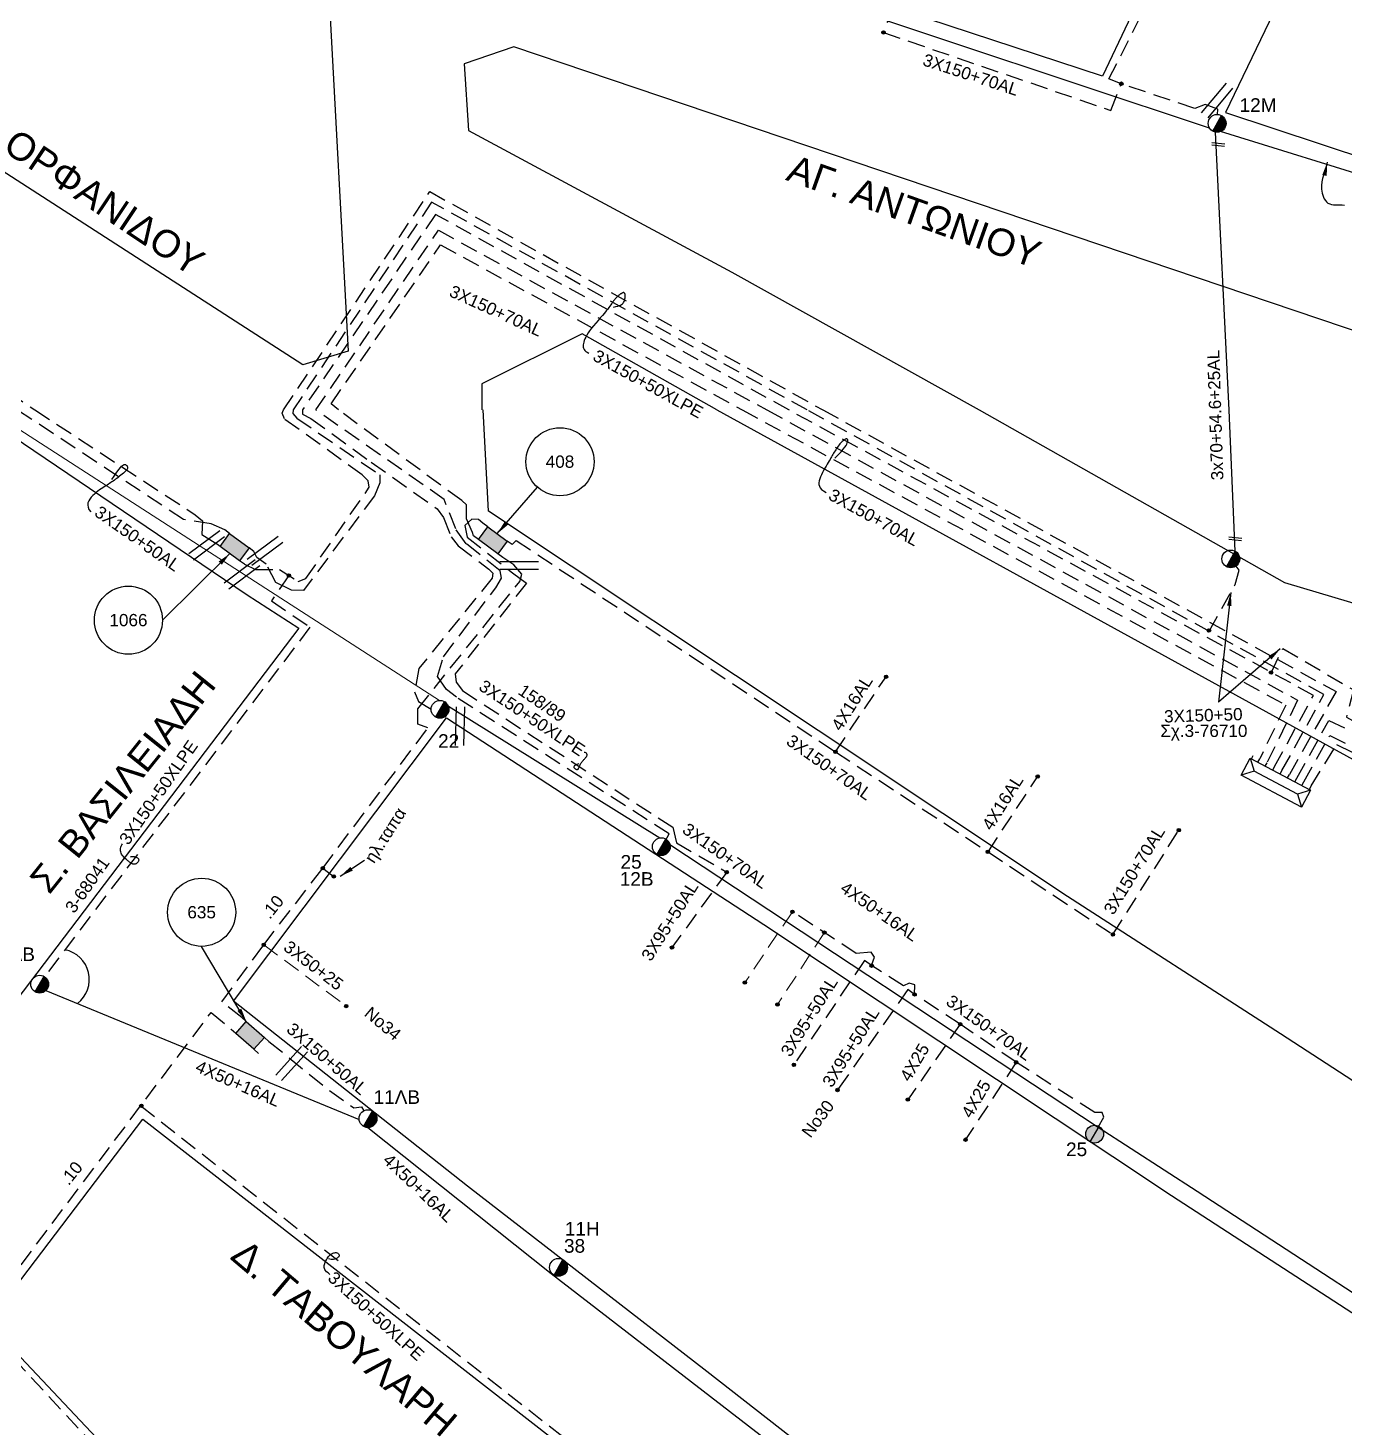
# Model space of a CAD drawing. Header units: millimetres. Extents: x 800 to 1929, y 264 to 786.
# Drawn here: x 1188.1 to 1284.8, y 322.1 to 425 of the extents above; entities that cross this region are included whole.
import ezdxf

# ---------------------------------------------------------------- set-up
doc = ezdxf.new("R2010")
doc.units = ezdxf.units.MM
doc.linetypes.add('DASHED', pattern=[19.05, 12.7, -6.35])
for name, color, linetype in [('Link Box 4 Διευθύνσεων', 7, 'Continuous'), ('Γέφυρες Εναέριου Δικτύου', 7, 'Continuous'), ('Γυμνά εναέρια ΧΤ και ΦΟΠ (3Φ)   4x50+16AL', 7, 'Continuous'), ('Επιγραφές - Σχήματα', 7, 'Continuous'), ('Καλώδια ΧΤ   3x150+50AL', 7, 'DASHED'), ('Καλώδια ΧΤ   3x150+50AL XLPE', 7, 'DASHED'), ('Καλώδια ΧΤ   3x150+70AL', 7, 'DASHED'), ('Καλώδια ΧΤ   3x150AL+50CU', 7, 'DASHED'), ('Καλώδια ΧΤ   3x95+50CU', 7, 'DASHED'), ('Μηχανική τομή', 7, 'Continuous'), ('Στύλος Ξύλινος', 7, 'Continuous'), ('Στύλος Ξύλινος @ 1', 7, 'Continuous'), ('Στύλος ΦΜ', 7, 'Continuous'), ('Στύλος ΦΜ @ 1', 7, 'Continuous'), ('Συνδέσεις', 7, 'Continuous'), ('Συνεστραμμένα ΧΤ   3x70+54.6+25 AL', 7, 'SYN_LINE'), ('Τομή', 7, 'Continuous'), ('Υποσταθμός πόλεως', 7, 'Continuous'), ('Υπόβαθρο ΔΕΗ', 7, 'Continuous'), ('Υπόγεια Καλώδια Δικτύου ΧΤ   .10', 7, 'DASHED'), ('Υπόγεια καλώδια Δικτύου ΧΤ και Παρ. ΧΤ - 3X150+70 AL', 7, 'DASHED'), ('Υπόγεια καλώδια Παροχών ΧΤ   4x16AL', 7, 'DASHED'), ('Υπόγεια καλώδια Παροχών ΧΤ   4x25', 7, 'DASHED')]:
    doc.layers.add(name, color=color, linetype=linetype)
doc.layers.add('Άγνωστα', color=7, linetype='Continuous', lineweight=5)
doc.styles.get("Standard").update_dxf_attribs({"font": 'arial.ttf'})
doc.linetypes.add('SYN_LINE', pattern='A,0.5,-0.0001,["/\\/\\/\\/",Standard,S=0.1,R=0,X=0,Y=-0.05],-0.25', length=0.7501)
doc.dimstyles.new('ISO-25', dxfattribs={"dimtxt": 2.5, "dimasz": 1, "dimexe": 1.25, "dimexo": 0.625, "dimtad": 1, "dimtxsty": 'Standard', "dimcen": 2.5, "dimadec": 0, "dimazin": 0, "dimtfac": 1, "dimtmove": 0, "dimatfit": 3, "dimfxl": 1.25, "dimarcsym": 0})

# ---------------------------------------------------------------- blocks, each defined once
blk = doc.blocks.new('*U37')
at = {"layer": 'Συνδέσεις', "linetype": 'SYN_LINE', "ltscale": 40}
blk.add_hatch(color=256, dxfattribs=at).paths.add_polyline_path([(0.5, -0.01, 1), (-0.5, -0.01, 1)])
at = {"layer": 'Συνδέσεις'}
blk.add_circle((0, -0.01), 0.5, dxfattribs=at)
blk = doc.blocks.new('ΥΠΑΡΧΩΝ ΤΣΙΜΕΝΤΕΝΙΟΣ ΣΤΥΛΟΣ')
at = {"layer": 'Στύλος ΦΜ'}
blk.add_hatch(color=256, dxfattribs=at).paths.add_polyline_path([(-1.29, -2.28, 0.574793), (2.62, 0, 0.268822), (1.3, 2.27)])
blk.add_line((-1.29, -2.28), (1.3, 2.27), dxfattribs=at)
blk.add_circle((0, 0), 2.62, dxfattribs=at)
at = {"layer": 'Στύλος ΦΜ', "flags": 4}
for tag, p in [('ΑΡΙΘΜΟΣ', (-4.68, 8.05)), ('ΤΥΠΟΣ', (-4.91, 3.03))]:
    blk.add_attdef(tag, p, '', height=4, dxfattribs=at)
blk = doc.blocks.new('ΤΟΜΗ')
at = {"layer": 'Τομή', "ltscale": 40}
for p, q in [((-5.68, 0), (5.68, 0)), ((5.68, -2.33), (-5.68, -2.33))]:
    blk.add_line(p, q, dxfattribs=at)
blk = doc.blocks.new('LINK BOX 4 ΑΝΑΧΩΡΗΣΕΩΝ')
at = {"layer": 'Link Box 4 Διευθύνσεων', "ltscale": 40}
blk.add_hatch(color=256, dxfattribs=at).paths.add_polyline_path([(-3.54, 0), (-3.54, -4.67), (3.54, -4.67), (3.54, 0)])
for p, q in [((-3.54, 0), (-5.33, 0)), ((5.33, 0), (3.54, 0)), ((-3.54, -4.67), (-5.33, -4.67)), ((5.33, -4.67), (3.54, -4.67))]:
    blk.add_line(p, q, dxfattribs=at)
blk.add_lwpolyline([(-3.54, -4.67), (-3.54, 0), (3.54, 0), (3.54, -4.67)], close=True, dxfattribs=at)
blk = doc.blocks.new('ΥΠΑΡΧΩΝ ΞΥΛΙΝΟΣ ΣΤΥΛΟΣ')
at = {"layer": 'Στύλος Ξύλινος'}
h = blk.add_hatch(color=7, dxfattribs=at)
h.paths.add_polyline_path([(-2.62, 0, 0.270008), (-1.29, -2.28), (1.3, 2.27, 0.576266)])
h.paths.add_polyline_path([(-1.29, -2.28, 0.574793), (2.62, 0, 0.268822), (1.3, 2.27)])
at = {"layer": 'Στύλος Ξύλινος', "color": 7}
blk.add_line((-1.29, -2.28), (1.3, 2.27), dxfattribs=at)
blk.add_circle((0, 0), 2.62, dxfattribs=at)
at = {"layer": 'Στύλος Ξύλινος', "flags": 4}
for tag, p in [('ΑΡΙΘΜΟΣ', (-4.91, 8.6)), ('ΤΥΠΟΣ', (-4.85, 3.39))]:
    blk.add_attdef(tag, p, '', height=4, dxfattribs=at)
blk = doc.blocks.new('ΜΗΧΑΝΙΚΗ ΤΟΜΗ')
at = {"layer": 'Μηχανική τομή', "ltscale": 40}
for p, q in [((-1.89, 0.78), (1.89, 0.78)), ((1.89, 0), (-1.89, 0))]:
    blk.add_line(p, q, dxfattribs=at)
blk = doc.blocks.new('ΥΠΟΣΤΑΘΜΟΣ ΠΟΛΕΩΣ 9 ΑΝΑΧΩΡΗΣΕΩΝ')
at = {"layer": 'Υποσταθμός πόλεως', "ltscale": 40}
for p, q in [((-9.63, -2.82), (-9.63, -4)), ((-7.12, -2.82), (-7.12, -4)), ((-4.84, -2.82), (-4.84, -4)), ((-2.36, -2.82), (-2.36, -4)), ((0.09, -2.82), (0.09, -4)), ((2.55, -2.82), (2.55, -4)), ((5.02, -2.82), (5.02, -4)), ((7.48, -2.82), (7.48, -4)), ((9.61, -2.82), (9.61, -4))]:
    blk.add_line(p, q, dxfattribs=at)
blk.add_lwpolyline([(-10.02, 2.82), (10.02, 2.82), (10.02, -2.82), (-10.02, -2.82)], close=True, dxfattribs=at)
for points in [[(-7.21, 0), (-10.02, 2.82)], [(-10.02, -2.82), (-7.21, 0)], [(-7.21, 0), (7.21, 0)], [(7.21, 0), (10.02, 2.82)], [(10.02, -2.82), (7.21, 0)]]:
    blk.add_lwpolyline(points, dxfattribs=at)
at = {"layer": 'Υποσταθμός πόλεως', "linetype": 'SYN_LINE', "ltscale": 40, "flags": 1}
for tag, p in [('ΜΕΤΑΣΧΗΜΑΤΙΣΜΟΣ', (10.79, 1.71)), ('ΙΣΧΥΣ', (10.77, -1.08)), ('ΑΡΙΘΜΟΣ', (10.89, -3.8))]:
    blk.add_attdef(tag, p, '', height=1.8, dxfattribs=at)

msp = doc.modelspace()

# ---------------------------------------------------------------- linework, layer by layer
at = {"layer": 'Άγνωστα', "color": 173}
msp.add_lwpolyline([(1218.358, 375.574), (1185.247, 396.904), (1172.635, 405.46), (1170.682, 406.785)], dxfattribs=at)
at = {"layer": 'Άγνωστα', "color": 1, "linetype": 'DASHED', "ltscale": 0.1}
for points in [[(1244.27, 360.055), (1240.752, 354.818)], [(1246.617, 358.527), (1243.176, 353.246)]]:
    msp.add_lwpolyline(points, dxfattribs=at)
at = {"layer": 'Άγνωστα', "color": 2, "linetype": 'DASHED', "ltscale": 0.1}
msp.add_lwpolyline([(1205.446, 357.628), (1211.504, 353.131)], dxfattribs=at)
at = {"layer": 'Γέφυρες Εναέριου Δικτύου'}
msp.add_arc((1190.404, 355.077), 2.235, 307.80713, 78.4379, dxfattribs=at)
at = {"layer": 'Γυμνά εναέρια ΧΤ και ΦΟΠ (3Φ)   4x50+16AL', "color": 151, "linetype": 'DASHED', "ltscale": 0.1}
msp.add_lwpolyline([(1146.253, 425.317, -0.3327139), (1147.035, 425.55), (1152.087, 422.054, -0.3881398), (1151.902, 421.16), (1159.299, 416.21), (1168.335, 410.45), (1178.816, 403.527), (1188.646, 396.904), (1200.419, 389.212), (1200.953, 388.767), (1200.912, 387.753), (1201.89, 387.151)], format="xyb", dxfattribs=at)
at = {"layer": 'Γυμνά εναέρια ΧΤ και ΦΟΠ (3Φ)   4x50+16AL', "color": 173, "linetype": 'DASHED', "ltscale": 0.1}
msp.add_lwpolyline([(1202.582, 388.091), (1201.586, 388.545), (1199.555, 388.859), (1187.355, 396.904), (1179.939, 401.583), (1171.513, 407.139), (1171.417, 407.885), (1170.724, 408.371), (1169.788, 408.288), (1169.141, 407.795), (1168.818, 407.075), (1169.029, 406.778), (1169.389, 406.785)], dxfattribs=at)
at = {"layer": 'Γυμνά εναέρια ΧΤ και ΦΟΠ (3Φ)   4x50+16AL', "color": 1}
for points in [[(1219.006, 375.15), (1234.533, 365.48)], [(1235.277, 365.004), (1266.713, 344.247), (1274.001, 339.526), (1294.716, 326.025)]]:
    msp.add_lwpolyline(points, dxfattribs=at)
at = {"layer": 'Γυμνά εναέρια ΧΤ και ΦΟΠ (3Φ)   4x50+16AL', "color": 62, "ltscale": 0.1}
for points in [[(1189.451, 354.269), (1212.455, 344.787)], [(1213.091, 344.21), (1226.563, 333.49), (1250.818, 314.765)]]:
    msp.add_lwpolyline(points, dxfattribs=at)
at = {"layer": 'Επιγραφές - Σχήματα'}
for points in [[(1231.128, 404.46), (1231.299, 404.494), (1231.441, 404.529), (1231.557, 404.567), (1231.651, 404.607), (1231.726, 404.65), (1231.786, 404.697), (1231.833, 404.749), (1231.872, 404.807), (1231.905, 404.869), (1231.933, 404.936), (1231.956, 405.005), (1231.974, 405.075), (1231.987, 405.143), (1231.995, 405.209), (1232, 405.27), (1231.999, 405.325), (1231.995, 405.372), (1231.987, 405.412), (1231.976, 405.444), (1231.962, 405.47), (1231.945, 405.491), (1231.927, 405.505), (1231.907, 405.515), (1231.885, 405.52), (1231.863, 405.522), (1231.84, 405.52), (1231.817, 405.514), (1231.792, 405.506), (1231.767, 405.494), (1231.741, 405.48), (1231.714, 405.464), (1231.685, 405.446), (1231.656, 405.427), (1231.625, 405.405), (1231.593, 405.382), (1231.561, 405.356), (1231.527, 405.329), (1231.492, 405.299), (1231.456, 405.267), (1231.418, 405.233), (1231.38, 405.196), (1231.341, 405.157), (1231.301, 405.115), (1231.261, 405.071), (1231.222, 405.025), (1231.182, 404.977), (1231.143, 404.926), (1231.106, 404.873), (1231.068, 404.818), (1231.03, 404.758), (1230.986, 404.692), (1230.935, 404.616), (1230.874, 404.53), (1230.799, 404.429), (1230.708, 404.313), (1230.598, 404.178), (1230.467, 404.024), (1230.319, 403.854), (1230.16, 403.671), (1229.995, 403.481), (1229.829, 403.287), (1229.668, 403.093), (1229.517, 402.905), (1229.381, 402.726), (1229.266, 402.559), (1229.169, 402.405), (1229.09, 402.263), (1229.027, 402.131), (1228.979, 402.009), (1228.945, 401.896), (1228.921, 401.792), (1228.908, 401.694), (1228.903, 401.603), (1228.91, 401.517), (1228.931, 401.436), (1228.968, 401.358), (1229.024, 401.283), (1229.102, 401.211), (1229.204, 401.139), (1229.333, 401.067)], [(1247.374, 393.37), (1247.634, 393.621), (1247.841, 393.835), (1248.002, 394.016), (1248.122, 394.168), (1248.208, 394.296), (1248.266, 394.401), (1248.303, 394.488), (1248.324, 394.56), (1248.336, 394.621), (1248.339, 394.672), (1248.334, 394.712), (1248.322, 394.743), (1248.303, 394.764), (1248.279, 394.777), (1248.249, 394.782), (1248.214, 394.778), (1248.175, 394.767), (1248.133, 394.749), (1248.087, 394.723), (1248.038, 394.69), (1247.986, 394.649), (1247.931, 394.601), (1247.875, 394.545), (1247.816, 394.481), (1247.756, 394.41), (1247.695, 394.333), (1247.634, 394.251), (1247.573, 394.165), (1247.513, 394.077), (1247.455, 393.987), (1247.398, 393.898), (1247.345, 393.811), (1247.294, 393.727), (1247.245, 393.643), (1247.196, 393.559), (1247.146, 393.471), (1247.093, 393.378), (1247.036, 393.278), (1246.973, 393.169), (1246.903, 393.049), (1246.824, 392.916), (1246.74, 392.773), (1246.652, 392.621), (1246.565, 392.464), (1246.481, 392.305), (1246.403, 392.145), (1246.335, 391.989), (1246.279, 391.837), (1246.238, 391.693), (1246.217, 391.556), (1246.219, 391.426), (1246.25, 391.302), (1246.313, 391.183), (1246.412, 391.069), (1246.552, 390.96), (1246.737, 390.854)], [(1194.287, 391.795), (1194.46, 392.044), (1194.609, 392.254), (1194.735, 392.428), (1194.843, 392.57), (1194.935, 392.681), (1195.013, 392.766), (1195.08, 392.827), (1195.139, 392.868), (1195.193, 392.892), (1195.242, 392.902), (1195.285, 392.898), (1195.324, 392.884), (1195.357, 392.861), (1195.385, 392.832), (1195.408, 392.798), (1195.425, 392.762), (1195.437, 392.726), (1195.443, 392.688), (1195.442, 392.649), (1195.432, 392.607), (1195.413, 392.562), (1195.384, 392.513), (1195.342, 392.459), (1195.288, 392.399), (1195.221, 392.333), (1195.143, 392.262), (1195.055, 392.188), (1194.962, 392.111), (1194.863, 392.034), (1194.764, 391.957), (1194.664, 391.883), (1194.568, 391.813), (1194.477, 391.747), (1194.389, 391.685), (1194.303, 391.626), (1194.218, 391.569), (1194.132, 391.511), (1194.042, 391.453), (1193.948, 391.394), (1193.847, 391.33), (1193.74, 391.263), (1193.625, 391.19), (1193.506, 391.112), (1193.384, 391.028), (1193.26, 390.937), (1193.136, 390.839), (1193.014, 390.733), (1192.895, 390.618), (1192.781, 390.495), (1192.68, 390.364), (1192.598, 390.224), (1192.543, 390.078), (1192.523, 389.924), (1192.545, 389.765), (1192.616, 389.6), (1192.743, 389.43)], [(1228.598, 370.913), (1228.449, 370.87), (1228.342, 370.825), (1228.273, 370.781), (1228.234, 370.738), (1228.221, 370.696), (1228.228, 370.657), (1228.248, 370.621), (1228.276, 370.589), (1228.307, 370.561), (1228.34, 370.539), (1228.374, 370.521), (1228.407, 370.51), (1228.439, 370.503), (1228.469, 370.503), (1228.497, 370.508), (1228.521, 370.52), (1228.541, 370.538), (1228.558, 370.562), (1228.573, 370.591), (1228.586, 370.625), (1228.6, 370.663), (1228.614, 370.703), (1228.631, 370.747), (1228.65, 370.793), (1228.673, 370.84), (1228.7, 370.888), (1228.731, 370.937), (1228.764, 370.986), (1228.799, 371.035), (1228.837, 371.084), (1228.876, 371.132), (1228.917, 371.179), (1228.958, 371.225), (1228.999, 371.269), (1229.039, 371.313), (1229.077, 371.355), (1229.111, 371.396), (1229.14, 371.437), (1229.165, 371.477), (1229.182, 371.517), (1229.192, 371.556), (1229.194, 371.594), (1229.186, 371.63), (1229.169, 371.664), (1229.14, 371.694), (1229.1, 371.721), (1229.048, 371.744), (1228.982, 371.762)], [(1195.669, 364.077), (1195.728, 364.106), (1195.795, 364.121), (1195.867, 364.123), (1195.94, 364.115), (1196.012, 364.098), (1196.079, 364.074), (1196.139, 364.045), (1196.189, 364.012), (1196.225, 363.978), (1196.25, 363.943), (1196.263, 363.907), (1196.268, 363.87), (1196.264, 363.834), (1196.255, 363.799), (1196.24, 363.764), (1196.223, 363.731), (1196.203, 363.699), (1196.181, 363.67), (1196.157, 363.643), (1196.132, 363.618), (1196.105, 363.597), (1196.076, 363.578), (1196.047, 363.563), (1196.015, 363.552), (1195.983, 363.545), (1195.95, 363.542), (1195.915, 363.542), (1195.881, 363.546), (1195.846, 363.554), (1195.81, 363.564), (1195.775, 363.578), (1195.74, 363.595), (1195.706, 363.615), (1195.671, 363.638), (1195.636, 363.664), (1195.598, 363.693), (1195.558, 363.726), (1195.515, 363.763), (1195.468, 363.804), (1195.416, 363.849), (1195.36, 363.899), (1195.299, 363.953), (1195.237, 364.011), (1195.176, 364.073), (1195.117, 364.14), (1195.063, 364.211), (1195.015, 364.286), (1194.975, 364.365), (1194.945, 364.448), (1194.926, 364.534), (1194.919, 364.621), (1194.925, 364.708), (1194.943, 364.795), (1194.976, 364.879), (1195.022, 364.959), (1195.084, 365.034)], [(1210.311, 333.42), (1210.175, 333.527), (1210.069, 333.621), (1209.991, 333.704), (1209.937, 333.781), (1209.903, 333.852), (1209.887, 333.922), (1209.886, 333.993), (1209.895, 334.067), (1209.912, 334.147), (1209.937, 334.232), (1209.968, 334.319), (1210.006, 334.408), (1210.049, 334.495), (1210.097, 334.58), (1210.15, 334.66), (1210.207, 334.733), (1210.268, 334.799), (1210.331, 334.856), (1210.396, 334.906), (1210.462, 334.946), (1210.527, 334.979), (1210.59, 335.002), (1210.65, 335.018), (1210.707, 335.025), (1210.759, 335.023), (1210.807, 335.014), (1210.849, 334.999), (1210.886, 334.978), (1210.917, 334.953), (1210.943, 334.926), (1210.964, 334.896), (1210.978, 334.865), (1210.987, 334.835), (1210.989, 334.805), (1210.984, 334.775), (1210.972, 334.745), (1210.952, 334.716), (1210.924, 334.686), (1210.888, 334.657), (1210.844, 334.627), (1210.79, 334.597), (1210.727, 334.57), (1210.657, 334.546), (1210.579, 334.529), (1210.493, 334.521), (1210.401, 334.523), (1210.303, 334.538), (1210.199, 334.568)]]:
    msp.add_lwpolyline(points, dxfattribs=at)
for centre in [(1227.203, 393.105), (1195.513, 381.467), (1200.888, 360.015)]:
    msp.add_circle(centre, 2.5, dxfattribs=at)
at = {"layer": 'Καλώδια ΧΤ   3x150+50AL', "color": 5, "linetype": 'DASHED', "ltscale": 0.1}
msp.add_lwpolyline([(1274.869, 380.659), (1276.789, 384.095), (1277.079, 385.142), (1276.853, 385.443)], dxfattribs=at)
at = {"layer": 'Καλώδια ΧΤ   3x150+50AL', "color": 62, "ltscale": 0.1}
msp.add_lwpolyline([(1205.833, 350.533), (1210.275, 346.926), (1212.055, 345.66), (1212.637, 345.717), (1212.79, 345.438)], dxfattribs=at)
at = {"layer": 'Καλώδια ΧΤ   3x150+50AL', "color": 27, "ltscale": 0.1}
msp.add_lwpolyline([(1155.828, 283.779), (1156.578, 286.604), (1156.492, 287.897), (1156.919, 289.28), (1157.941, 290.079), (1158.657, 291.888), (1164.517, 306.978), (1166.049, 306.935), (1168.273, 307.411), (1170.605, 309.7), (1182.102, 325.318), (1184.871, 328.569), (1185.786, 328.639), (1196.448, 317.141), (1198.048, 314.471), (1217.338, 283.799)], dxfattribs=at)
at = {"layer": 'Καλώδια ΧΤ   3x150+50AL XLPE', "color": 62, "linetype": 'DASHED', "ltscale": 0.1}
for points in [[(1204.035, 385.571), (1204.855, 385.197), (1206.616, 385.197), (1207.978, 384.317), (1208.538, 384.525), (1213.2, 391.235), (1213.114, 391.702), (1212.686, 392.144), (1206.965, 396.243), (1206.808, 396.682), (1206.902, 396.904), (1217.639, 412.938), (1246.509, 396.904), (1284.195, 376.224), (1280.762, 370.144)], [(1207.297, 384.757), (1206.009, 382.899), (1208.845, 380.949), (1189.246, 355.153), (1189.246, 355.153)]]:
    msp.add_lwpolyline(points, dxfattribs=at)
at = {"layer": 'Καλώδια ΧΤ   3x150+50AL XLPE', "color": 5, "linetype": 'DASHED', "ltscale": 0.1}
msp.add_lwpolyline([(1280.221, 370.429), (1283.304, 376.014), (1245.351, 396.904), (1217.774, 412.168), (1207.608, 396.904), (1207.578, 396.65), (1207.884, 396.315), (1213.985, 392.131), (1213.985, 391.561), (1213.577, 390.603), (1208.361, 383.64), (1207.476, 383.672), (1206.348, 384.236), (1205.622, 385.576), (1204.93, 386.074), (1204.727, 386.511)], dxfattribs=at)
at = {"layer": 'Καλώδια ΧΤ   3x150+50AL XLPE', "color": 30, "ltscale": 0.1}
msp.add_lwpolyline([(1221.543, 388.596), (1221.226, 388.87), (1220.721, 388.894), (1220.205, 388.413), (1220.381, 387.569), (1223.716, 384.949), (1224.737, 384.198), (1219.514, 377.516), (1219.578, 376.904), (1220.043, 376.292), (1235.479, 366.263), (1235.751, 365.121)], dxfattribs=at)
at = {"layer": 'Καλώδια ΧΤ   3x150+50AL XLPE', "color": 85, "linetype": 'DASHED', "ltscale": 0.1}
msp.add_lwpolyline([(1279.421, 377.608), (1280.29, 379.399), (1285.472, 376.347), (1284.95, 374.338), (1289.176, 372.086), (1294.744, 370.445), (1301.583, 368.702), (1301.621, 367.794), (1305.533, 366.532), (1314.827, 364.131), (1315.794, 363.3), (1316.084, 362.412), (1320.341, 359.66), (1335.989, 350.616), (1342.283, 355.974), (1344.304, 355.296), (1346.728, 355.051), (1347.904, 355.565), (1348.957, 356.373), (1353.974, 364.517), (1354.757, 364.83)], dxfattribs=at)
at = {"layer": 'Καλώδια ΧΤ   3x150+50AL XLPE', "color": 2, "linetype": 'DASHED', "ltscale": 0.1}
msp.add_lwpolyline([(1196.42, 345.806), (1230.666, 318.953), (1231.369, 319.313), (1232.976, 318.459), (1236.056, 315.436), (1235.894, 314.842)], dxfattribs=at)
at = {"layer": 'Καλώδια ΧΤ   3x150+70AL', "color": 2, "ltscale": 0.1}
msp.add_lwpolyline([(1250.955, 424.623), (1267.652, 418.904), (1268.423, 420.858)], dxfattribs=at)
at = {"layer": 'Καλώδια ΧΤ   3x150+70AL', "color": 30, "linetype": 'DASHED', "ltscale": 0.1}
for points in [[(1220.851, 387.656), (1220.787, 387.896), (1220.332, 388.92), (1220.332, 389.946), (1219.994, 390.248), (1210.932, 396.904), (1210.401, 397.351), (1218.432, 409.035), (1240.592, 396.904), (1280.492, 375.238), (1278.586, 371.291)], [(1267.806, 358.386), (1272.647, 366.05)]]:
    msp.add_lwpolyline(points, dxfattribs=at)
at = {"layer": 'Καλώδια ΧΤ   3x150AL+50CU', "color": 133, "ltscale": 0.1}
msp.add_lwpolyline([(1282.37, 369.297), (1284.23, 372.328), (1285.625, 371.654), (1290.629, 369.779), (1299.075, 367.332), (1308.887, 364.43), (1313.436, 363.114), (1313.859, 361.937), (1314.357, 361.771), (1315.022, 362.133), (1335.458, 350.142), (1335.507, 342.204), (1334.553, 340.91)], dxfattribs=at)
at = {"layer": 'Καλώδια ΧΤ   3x95+50CU', "color": 30, "linetype": 'DASHED', "ltscale": 0.1}
msp.add_lwpolyline([(1239.444, 362.965), (1235.428, 357.429)], dxfattribs=at)
at = {"layer": 'Καλώδια ΧΤ   3x95+50CU', "color": 1, "linetype": 'DASHED', "ltscale": 0.1}
for points in [[(1250.088, 356.098), (1249.554, 356.481), (1244.382, 348.817)], [(1253.243, 353.984), (1252.755, 354.355), (1247.583, 346.966)]]:
    msp.add_lwpolyline(points, dxfattribs=at)
at = {"layer": 'Συνεστραμμένα ΧΤ   3x70+54.6+25 AL', "color": 5, "ltscale": 10}
for points in [[(1274.903, 417.602), (1246.175, 427.178), (1226.24, 433.766), (1186.149, 447.882)], [(1276.785, 386.534), (1276.344, 396.882), (1275.336, 417.309)], [(1314.164, 405.385), (1300.33, 409.73), (1275.702, 417.346)]]:
    msp.add_lwpolyline(points, dxfattribs=at)
at = {"layer": 'Υπόβαθρο ΔΕΗ', "ltscale": 0.1}
for points in [[(1306.438, 609.054), (1347.959, 588.833), (1317.106, 525.424), (1317.106, 525.424), (1303.048, 496.654), (1290.501, 470.496), (1278.348, 445.226), (1267.032, 421.426), (1247.728, 427.787), (1209.478, 441.05), (1180.003, 450.603), (1156.436, 458.413), (1147.081, 461.73), (1149.523, 483.559), (1151.442, 498.668), (1154.132, 522.774), (1157.058, 525.424), (1272.449, 625.607), (1305.818, 609.356)], [(1238.721, 396.904), (1279.517, 374.496), (1286.424, 370.702), (1306.776, 364.725), (1313.593, 362.503), (1317.39, 360.325), (1335.154, 349.711), (1335.133, 342.542), (1318.878, 325.689), (1292.125, 343.285), (1280.121, 351.082), (1264.463, 361.182), (1246.17, 373.375), (1221.949, 389.48), (1221.569, 396.904)]]:
    msp.add_lwpolyline(points, dxfattribs=at)
at = {"layer": 'Υπόβαθρο ΔΕΗ'}
for points in [[(1339.025, 483.403), (1313.299, 496.089), (1276.065, 418.756), (1304.393, 409.375)], [(1208.326, 400.215), (1178.9, 419.192), (1189.176, 435.061), (1210.211, 428.036), (1211.638, 401.22)]]:
    msp.add_lwpolyline(points, close=True, dxfattribs=at)
for points in [[(1257.99, 396.904), (1280.416, 384.243), (1306.45, 376.47), (1311.197, 394.052), (1304.689, 396.118), (1302.709, 396.904), (1223.812, 423.566), (1220.172, 422.321), (1220.496, 417.427), (1239.825, 407.015), (1257.977, 396.904)], [(1208.026, 380.885), (1176.931, 339.981), (1155.142, 358.193), (1145.321, 364.786), (1145.338, 367.434), (1170.246, 406.308), (1188.557, 393.929), (1204.222, 383.332), (1208.026, 380.885)], [(1238.721, 396.904), (1228.83, 402.495), (1221.468, 398.815), (1221.468, 396.904)], [(1203.239, 353.497), (1218.865, 374.295), (1242.177, 359.107), (1272.114, 339.208), (1302.787, 319.307), (1303.214, 314.94), (1277.456, 295.517), (1268.501, 302.493), (1253.29, 314.336), (1237.974, 326.297), (1220.415, 339.903), (1203.239, 353.497)], [(1217.152, 285.084), (1212.334, 293.531), (1204.385, 306.45), (1196.349, 318.035), (1185.193, 329.858), (1196.559, 344.822), (1267.727, 289.363), (1265.235, 285.388)]]:
    msp.add_lwpolyline(points, dxfattribs=at)
at = {"layer": 'Υπόγεια Καλώδια Δικτύου ΧΤ   .10', "color": 2, "ltscale": 0.1}
for points in [[(1203.833, 352.293), (1202.369, 353.442), (1205.446, 357.628), (1209.779, 363.252), (1217.502, 373.553), (1216.767, 373.836), (1216.767, 374.966), (1224.257, 384.319), (1224.409, 384.851), (1223.816, 385.522), (1222.996, 386.076)], [(1155.375, 283.835), (1155.797, 288.439), (1156.908, 290.008), (1157.751, 290.736), (1163.831, 307.716), (1166.865, 307.588), (1169.292, 309.775), (1201.587, 352.668), (1203.062, 351.417)]]:
    msp.add_lwpolyline(points, dxfattribs=at)
at = {"layer": 'Υπόγεια καλώδια Δικτύου ΧΤ και Παρ. ΧΤ - 3X150+70 AL', "color": 2, "ltscale": 0.1}
msp.add_lwpolyline([(1275.496, 418.605), (1275.518, 418.993), (1274.582, 419.349), (1273.813, 419.045), (1268.423, 420.858), (1267.518, 421.212), (1270.55, 427.228), (1273.259, 433.164)], dxfattribs=at)
at = {"layer": 'Υπόγεια καλώδια Δικτύου ΧΤ και Παρ. ΧΤ - 3X150+70 AL', "color": 85, "ltscale": 0.1}
msp.add_lwpolyline([(1279.677, 370.716), (1282.535, 375.944), (1244.017, 396.904), (1218.057, 411.268), (1208.285, 396.904), (1208.292, 396.607), (1208.897, 396.286), (1213.343, 393.06), (1218.173, 389.65), (1218.657, 389.005), (1219.214, 387.596), (1219.727, 386.937), (1221.974, 385.216), (1222.268, 384.922), (1222.228, 384.551), (1216.842, 377.922), (1216.529, 376.212), (1216.809, 375.505), (1217.739, 374.921)], dxfattribs=at)
at = {"layer": 'Υπόγεια καλώδια Δικτύου ΧΤ και Παρ. ΧΤ - 3X150+70 AL', "color": 1, "ltscale": 0.1}
for points in [[(1234.933, 365.231), (1235.216, 365.771), (1219.605, 375.803), (1218.867, 376.374), (1218.203, 377.339), (1218.637, 378.782), (1222.482, 383.848), (1222.901, 384.557), (1222.817, 385.081), (1220.321, 387.076), (1219.544, 388.17), (1218.706, 390.328), (1209.272, 396.904), (1218.275, 410.099), (1242.402, 396.904), (1281.372, 375.596), (1279.131, 371.004)], [(1266.713, 344.247), (1267.143, 344.97), (1267.01, 345.324), (1266.469, 345.315), (1260.702, 348.998), (1256.592, 351.794), (1253.243, 353.984), (1253.251, 354.698), (1252.835, 354.809), (1252.433, 354.614), (1250.088, 356.098), (1250.296, 356.708), (1250.046, 357.082), (1248.964, 356.999), (1244.27, 360.055)]]:
    msp.add_lwpolyline(points, dxfattribs=at)
at = {"layer": 'Υπόγεια καλώδια Δικτύου ΧΤ και Παρ. ΧΤ - 3X150+70 AL', "color": 30, "ltscale": 0.1}
for points in [[(1223.688, 387.016), (1223.976, 387.325), (1247.436, 371.802), (1258.634, 364.449), (1267.806, 358.386)], [(1235.751, 365.121), (1239.444, 362.965)]]:
    msp.add_lwpolyline(points, dxfattribs=at)
at = {"layer": 'Υπόγεια καλώδια Δικτύου ΧΤ και Παρ. ΧΤ - 3X150+70 AL', "color": 27, "ltscale": 0.1}
msp.add_lwpolyline([(1281.312, 369.855), (1283.653, 374.093), (1288.85, 371.652), (1295.32, 369.71), (1300.206, 368.619), (1300.904, 367.315), (1312.394, 363.694), (1313.639, 363.846), (1314.089, 363.366)], dxfattribs=at)
at = {"layer": 'Υπόγεια καλώδια Δικτύου ΧΤ και Παρ. ΧΤ - 3X150+70 AL', "color": 6, "ltscale": 0.1}
msp.add_lwpolyline([(1281.815, 369.589), (1283.723, 372.992), (1286.667, 371.568), (1290.662, 370.163), (1297.647, 368.05), (1298.931, 368.034), (1299.168, 368.388), (1299.337, 369.621), (1299.421, 370.566), (1299.735, 370.795)], dxfattribs=at)
at = {"layer": 'Υπόγεια καλώδια Παροχών ΧΤ   4x16AL', "color": 2, "ltscale": 0.1}
for points in [[(1253.865, 431.8), (1250.955, 424.623)], [(1209.779, 363.252), (1210.525, 362.697)]]:
    msp.add_lwpolyline(points, dxfattribs=at)
at = {"layer": 'Υπόγεια καλώδια Παροχών ΧΤ   4x16AL', "color": 30, "ltscale": 0.1}
for points in [[(1247.436, 371.802), (1251.146, 377.318)], [(1258.634, 364.449), (1262.208, 369.881)]]:
    msp.add_lwpolyline(points, dxfattribs=at)
at = {"layer": 'Υπόγεια καλώδια Παροχών ΧΤ   4x25', "color": 1, "ltscale": 0.1}
for points in [[(1256.592, 351.794), (1252.834, 346.39)], [(1260.702, 348.998), (1256.987, 343.318)]]:
    msp.add_lwpolyline(points, dxfattribs=at)

# ---------------------------------------------------------------- block references
at = {"layer": 'Link Box 4 Διευθύνσεων'}
for p, xscale, yscale, zscale, rotation in [((1203.654, 387.301), 0.2500000000000937, 0.2500000000000937, 0.2500000000000937, 323.6282321813894), ((1222.616, 387.806), 0.2500000000000022, 0.2500000000000022, 0.2500000000000022, 323.6282321813739), ((1204.833, 351.413), 0.2500000000000555, 0.2500000000000555, 0.2500000000000555, 318.662863062205)]:
    msp.add_blockref('LINK BOX 4 ΑΝΑΧΩΡΗΣΕΩΝ', p, dxfattribs=dict(at, xscale=xscale, yscale=yscale, zscale=zscale, rotation=rotation))
at = {"layer": 'Μηχανική τομή', "xscale": 0.2499999999999099, "yscale": 0.2499999999999099, "zscale": 0.2499999999999099, "rotation": 354.5272898413424}
for p in [(1275.533, 416.302), (1276.778, 387.352)]:
    msp.add_blockref('ΜΗΧΑΝΙΚΗ ΤΟΜΗ', p, dxfattribs=at)
at = {"layer": 'Στύλος Ξύλινος @ 1', "ltscale": 40}
ref = msp.add_blockref('ΥΠΑΡΧΩΝ ΞΥΛΙΝΟΣ ΣΤΥΛΟΣ', (1266.461, 343.724), dxfattribs=dict(at, xscale=0.25, yscale=0.25, zscale=0.25))
ref.add_attrib('ΤΥΠΟΣ', '25', (1264.363, 342.11), dxfattribs={"layer": 'Στύλος Ξύλινος', "height": 1, "flags": 4})
at = {"layer": 'Στύλος ΦΜ @ 1', "ltscale": 40}
ref = msp.add_blockref('ΥΠΑΡΧΩΝ ΤΣΙΜΕΝΤΕΝΙΟΣ ΣΤΥΛΟΣ', (1275.456, 417.952), dxfattribs=dict(at, xscale=0.25, yscale=0.25, zscale=0.25))
ref.add_attrib('ΤΥΠΟΣ', '12M', (1277.107, 418.797), dxfattribs={"layer": 'Στύλος ΦΜ', "height": 1, "flags": 4})
at = {"layer": 'Στύλος ΦΜ @ 1', "ltscale": 40, "xscale": 0.25, "yscale": 0.25, "zscale": 0.25}
msp.add_blockref('ΥΠΑΡΧΩΝ ΤΣΙΜΕΝΤΕΝΙΟΣ ΣΤΥΛΟΣ', (1276.46, 385.966), dxfattribs=at)
at = {"layer": 'Στύλος ΦΜ @ 1', "ltscale": 40}
ref = msp.add_blockref('ΥΠΑΡΧΩΝ ΤΣΙΜΕΝΤΕΝΙΟΣ ΣΤΥΛΟΣ', (1218.393, 374.921), dxfattribs=dict(at, xscale=0.25, yscale=0.25, zscale=0.25))
ref.add_attrib('ΤΥΠΟΣ', '22', (1218.251, 372.094), dxfattribs={"layer": 'Στύλος ΦΜ', "height": 1, "flags": 4})
ref = msp.add_blockref('ΥΠΑΡΧΩΝ ΤΣΙΜΕΝΤΕΝΙΟΣ ΣΤΥΛΟΣ', (1234.645, 364.835), dxfattribs=dict(at, xscale=0.25, yscale=0.25, zscale=0.25))
ref.add_attrib('ΤΥΠΟΣ', '12B', (1231.589, 361.963), dxfattribs={"layer": 'Στύλος ΦΜ', "height": 1, "flags": 4})
ref.add_attrib('ΑΡΙΘΜΟΣ', '25', (1231.649, 363.22), dxfattribs={"layer": 'Στύλος ΦΜ', "height": 1, "flags": 4})
ref = msp.add_blockref('ΥΠΑΡΧΩΝ ΤΣΙΜΕΝΤΕΝΙΟΣ ΣΤΥΛΟΣ', (1188.994, 354.738), dxfattribs=dict(at, xscale=0.25, yscale=0.25, zscale=0.25))
ref.add_attrib('ΤΥΠΟΣ', '37', (1185.171, 355.178), dxfattribs={"layer": 'Στύλος ΦΜ', "height": 1, "flags": 4})
ref.add_attrib('ΑΡΙΘΜΟΣ', '11ΛΒ', (1185.23, 356.435), dxfattribs={"layer": 'Στύλος ΦΜ', "height": 1, "flags": 4})
ref = msp.add_blockref('ΥΠΑΡΧΩΝ ΤΣΙΜΕΝΤΕΝΙΟΣ ΣΤΥΛΟΣ', (1213.105, 344.864), dxfattribs=dict(at, xscale=0.25, yscale=0.25, zscale=0.25))
ref.add_attrib('ΤΥΠΟΣ', '11ΛΒ', (1213.511, 345.942), dxfattribs={"layer": 'Στύλος ΦΜ', "height": 1, "flags": 4})
ref = msp.add_blockref('ΥΠΑΡΧΩΝ ΤΣΙΜΕΝΤΕΝΙΟΣ ΣΤΥΛΟΣ', (1227.09, 333.938), dxfattribs=dict(at, xscale=0.25, yscale=0.25, zscale=0.25))
ref.add_attrib('ΤΥΠΟΣ', '38', (1227.496, 335.016), dxfattribs={"layer": 'Στύλος ΦΜ', "height": 1, "flags": 4})
ref.add_attrib('ΑΡΙΘΜΟΣ', '11H', (1227.556, 336.273), dxfattribs={"layer": 'Στύλος ΦΜ', "height": 1, "flags": 4})
at = {"layer": 'Συνδέσεις', "xscale": 0.25, "yscale": 0.25, "zscale": 0.25}
for p in [(1250.958, 424.634), (1268.426, 420.87), (1207.297, 384.757), (1274.86, 380.712), (1251.146, 377.318), (1279.415, 377.628), (1247.436, 371.802), (1262.281, 369.991), (1272.647, 366.05), (1258.622, 364.457), (1209.779, 363.252), (1239.444, 362.965), (1210.591, 362.654), (1244.27, 360.055), (1246.617, 358.527), (1267.806, 358.386), (1205.446, 357.628), (1235.428, 357.429), (1250.088, 356.098), (1240.778, 354.856), (1253.243, 353.984), (1211.504, 353.131), (1243.176, 353.246), (1256.592, 351.794), (1244.382, 348.817), (1260.702, 348.998), (1247.583, 346.966), (1196.46, 345.803), (1252.748, 346.266), (1256.987, 343.318)]:
    msp.add_blockref('*U37', p, dxfattribs=at)
at = {"layer": 'Τομή'}
for p, xscale, yscale, zscale, rotation in [((1275.237, 419.819), 0.2499999999999692, 0.2499999999999692, 0.2499999999999692, 49.84982468215616), ((1201.084, 387.203), 0.249999999999946, 0.249999999999946, 0.249999999999946, 36.76668124897868), ((1205.371, 386.798), 0.249999999999946, 0.249999999999946, 0.249999999999946, 36.76668124897868), ((1203.68, 385.068), 0.249999999999946, 0.249999999999946, 0.249999999999946, 36.76668124897868), ((1219.566, 373.692), 0.2499999999999718, 0.2499999999999718, 0.2499999999999718, 88.40732227980743), ((1207.28, 349.095), 0.2500000000000345, 0.2500000000000345, 0.2500000000000345, 47.83528688484657)]:
    msp.add_blockref('ΤΟΜΗ', p, dxfattribs=dict(at, xscale=xscale, yscale=yscale, zscale=zscale, rotation=rotation))
at = {"layer": 'Τομή', "xscale": 0.25, "yscale": 0.25, "zscale": 0.25}
msp.add_blockref('ΤΟΜΗ', (1224.214, 385.77), dxfattribs=at)
at = {"layer": 'Υποσταθμός πόλεως', "xscale": 0.2499999999998781, "yscale": 0.2499999999998781, "zscale": 0.2499999999998781, "rotation": 152.2153876018608}
msp.add_blockref('ΥΠΟΣΤΑΘΜΟΣ ΠΟΛΕΩΣ 9 ΑΝΑΧΩΡΗΣΕΩΝ', (1279.774, 369.534), dxfattribs=at)

# ---------------------------------------------------------------- texts
at = {"layer": 'Άγνωστα', "color": 7, "insert": (1207.369, 358.011), "char_height": 0.9, "width": 84.18588, "attachment_point": 1, "rotation": 322.66347}
msp.add_mtext('3X50+25', dxfattribs=at)
at = {"layer": 'Γυμνά εναέρια ΧΤ και ΦΟΠ (3Φ)   4x50+16AL', "color": 7, "char_height": 0.9, "width": 84.18588, "attachment_point": 1}
for insert, rotation in [((1248.221, 362.334), 325.16232), ((1200.711, 349.179), 336.35852), ((1214.747, 342.375), 316.42438)]:
    msp.add_mtext('4X50+16AL', dxfattribs=dict(at, insert=insert, rotation=rotation))
at = {"layer": 'Επιγραφές - Σχήματα', "attachment_point": 1}
for s, insert, char_height, width, rotation in [('ΟΡΦΑΝΙΔΟΥ', (1187.305, 417.656), 2, 15.00172, 326.26285), ('ΑΓ. ΑΝΤΩΝΙΟΥ', (1244.384, 415.699), 2, 19.81161, 340.40298), ('Σ. ΒΑΣΙΛΕΙΑΔΗ', (1188.134, 362.508), 2, 19.81161, 51.27768), ('3X150+50', (1271.548, 374.85), 0.9, 8.55915, 1.71679), ('Δ. ΤΑΒΟΥΛΑΡΗ', (1204.192, 336.141), 2, 22.30794, 319.74729)]:
    msp.add_mtext(s, dxfattribs=dict(at, insert=insert, char_height=char_height, width=width, rotation=rotation))
at = {"layer": 'Επιγραφές - Σχήματα', "color": 7, "char_height": 0.9, "width": 0.62633, "attachment_point": 5}
for s, insert in [('408', (1227.203, 393.105)), ('1066', (1195.513, 381.467)), ('635', (1200.888, 360.015))]:
    msp.add_mtext(s, dxfattribs=dict(at, insert=insert))
at = {"layer": 'Επιγραφές - Σχήματα', "color": 7, "char_height": 0.9, "width": 84.18588, "attachment_point": 1}
for s, insert, rotation in [('158/89', (1224.553, 376.83), 325.88255), ('No34', (1213.336, 353.156), 319.80837), ('No30', (1244.878, 343.918), 53.24684)]:
    msp.add_mtext(s, dxfattribs=dict(at, insert=insert, rotation=rotation))
at = {"layer": 'Επιγραφές - Σχήματα', "insert": (1271.284, 373.79), "char_height": 0.9, "width": 8.55915, "attachment_point": 1}
msp.add_mtext('Σχ.3-76710', dxfattribs=at)
at = {"layer": 'Καλώδια ΧΤ   3x150+50AL', "color": 7, "char_height": 0.9, "width": 84.18588, "attachment_point": 1}
for insert, rotation in [((1193.458, 389.933), 324.87149), ((1207.636, 351.988), 319.14302)]:
    msp.add_mtext('3X150+50AL', dxfattribs=dict(at, insert=insert, rotation=rotation))
at = {"layer": 'Καλώδια ΧΤ   3x150+50AL XLPE', "color": 7, "char_height": 0.9}
for s, insert, width, attachment_point, rotation in [('3X150+50XLPE', (1233.678, 398.813), 13.92422, 5, 331.00397), ('3X150+50XLPE', (1221.663, 377.151), 84.18588, 1, 326.41122), ('3X150+50XLPE', (1194.768, 365.405), 84.18588, 1, 54.9303), ('3-68041', (1190.794, 360.394), 84.18588, 1, 54.9303), ('3X150+50XLPE', (1210.687, 333.722), 84.18588, 1, 317.67324)]:
    msp.add_mtext(s, dxfattribs=dict(at, insert=insert, width=width, attachment_point=attachment_point, rotation=rotation))
at = {"layer": 'Καλώδια ΧΤ   3x150+70AL', "color": 7, "char_height": 0.9, "width": 84.18588, "attachment_point": 1}
for insert, rotation in [((1254.046, 423.095), 341.79499), ((1219.364, 406.112), 335.56916), ((1267.068, 360.229), 58.28655)]:
    msp.add_mtext('3X150+70AL', dxfattribs=dict(at, insert=insert, rotation=rotation))
at = {"layer": 'Καλώδια ΧΤ   3x95+50CU', "color": 7, "char_height": 0.9, "width": 84.18588, "attachment_point": 1, "rotation": 57.63315}
for s, insert in [('ηλ.ταπα', (1212.783, 364.023)), ('3X95+50AL', (1233.114, 356.831)), ('3X95+50AL', (1243.354, 349.812)), ('3X95+50AL', (1246.405, 347.561))]:
    msp.add_mtext(s, dxfattribs=dict(at, insert=insert))
at = {"layer": 'Συνεστραμμένα ΧΤ   3x70+54.6+25 AL', "color": 7, "insert": (1275.026, 391.732), "char_height": 0.9, "width": 84.18588, "attachment_point": 1, "rotation": 91.84954}
msp.add_mtext('3x70+54.6+25AL', dxfattribs=at)
at = {"layer": 'Υπόγεια Καλώδια Δικτύου ΧΤ   .10', "color": 7, "char_height": 0.9, "width": 84.18588, "attachment_point": 1, "rotation": 51.31354}
for insert in [(1205.193, 360.007), (1190.423, 340.455)]:
    msp.add_mtext('.10', dxfattribs=dict(at, insert=insert))
at = {"layer": 'Υπόγεια καλώδια Δικτύου ΧΤ και Παρ. ΧΤ - 3X150+70 AL', "color": 7, "char_height": 0.9, "width": 84.18588, "attachment_point": 1}
for insert, rotation in [((1247.271, 391.176), 331.19808), ((1244.261, 373.14), 324.73616), ((1236.628, 366.644), 324.73616), ((1255.994, 354.021), 324.73616)]:
    msp.add_mtext('3X150+70AL', dxfattribs=dict(at, insert=insert, rotation=rotation))
at = {"layer": 'Υπόγεια καλώδια Παροχών ΧΤ   4x16AL', "color": 7, "char_height": 0.9, "width": 84.18588, "attachment_point": 1, "rotation": 57.75521}
for insert in [(1247.067, 373.737), (1258.129, 366.433)]:
    msp.add_mtext('4X16AL', dxfattribs=dict(at, insert=insert))
at = {"layer": 'Υπόγεια καλώδια Παροχών ΧΤ   4x25', "color": 7, "char_height": 0.9, "width": 84.18588, "attachment_point": 1, "rotation": 59.44653}
for insert in [(1252.104, 347.963), (1256.618, 345.278)]:
    msp.add_mtext('4X25', dxfattribs=dict(at, insert=insert))

# ---------------------------------------------------------------- leaders
at = {"layer": 'Επιγραφές - Σχήματα', "path_type": 1}
msp.add_leader([(1283.546, 415.107), (1283.134, 413.129), (1283.6, 412.1), (1284.801, 411.953)], dimstyle='ISO-25', override={"dimgap": 0.625, "dimtad": 0}, dxfattribs=at)
at = {"layer": 'Επιγραφές - Σχήματα'}
for points in [[(1222.6, 387.826), (1225.551, 391.229)], [(1202.962, 386.361), (1198.013, 381.467)], [(1204.169, 351.997), (1200.888, 357.515)]]:
    msp.add_leader(points, dimstyle='ISO-25', override={"dimasz": 1, "dimgap": 0.625, "dimtad": 0}, dxfattribs=at)
at = {"layer": 'Επιγραφές - Σχήματα', "ltscale": 40}
for points in [[(1276.462, 383.51), (1275.567, 375.435)], [(1280.095, 379.36), (1275.567, 375.435)], [(1211.069, 362.663), (1212.851, 363.846)]]:
    msp.add_leader(points, dimstyle='ISO-25', override={"dimasz": 1, "dimtad": 0}, dxfattribs=at)

doc.saveas('drawing.dxf')
